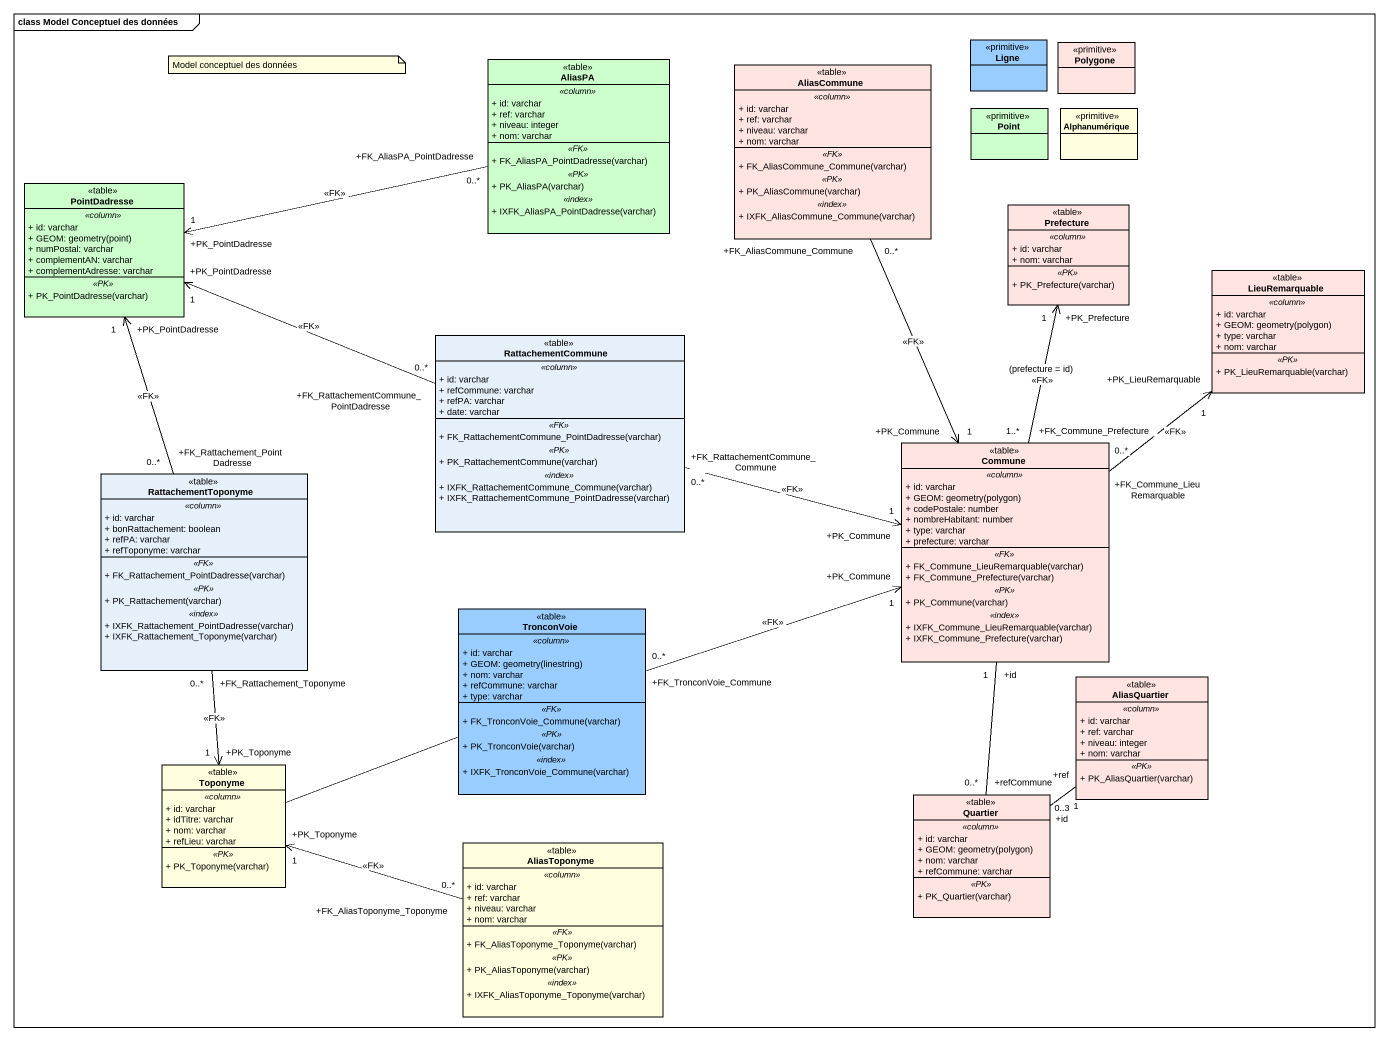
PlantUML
@startuml
mainframe class Model Conceptuel des données
hide circle
hide empty members
skinparam classAttributeIconSize 0
class Ligne <<primitive>> #99CCFF
class Polygone <<primitive>> #FFE4E1
class AliasPA <<table>> #CCFFCC {
  .. <<column>> ..
  + id: varchar
  + ref: varchar
  + niveau: integer
  + nom: varchar
  .. <<FK>> ..
  + FK_AliasPA_PointDadresse(varchar)
  .. <<PK>> ..
  + PK_AliasPA(varchar)
  .. <<index>> ..
  + IXFK_AliasPA_PointDadresse(varchar)
}
class AliasCommune <<table>> #FFE4E1 {
  .. <<column>> ..
  + id: varchar
  + ref: varchar
  + niveau: varchar
  + nom: varchar
  .. <<FK>> ..
  + FK_AliasCommune_Commune(varchar)
  .. <<PK>> ..
  + PK_AliasCommune(varchar)
  .. <<index>> ..
  + IXFK_AliasCommune_Commune(varchar)
}
class Point <<primitive>> #CCFFCC
class Alphanumérique <<primitive>> #FFFFE0
class PointDadresse <<table>> #CCFFCC {
  .. <<column>> ..
  + id: varchar
  {field} + GEOM: geometry(point)
  + numPostal: varchar
  + complementAN: varchar
  + complementAdresse: varchar
  .. <<PK>> ..
  + PK_PointDadresse(varchar)
}
class Prefecture <<table>> #FFE4E1 {
  .. <<column>> ..
  + id: varchar
  + nom: varchar
  .. <<PK>> ..
  + PK_Prefecture(varchar)
}
class LieuRemarquable <<table>> #FFE4E1 {
  .. <<column>> ..
  + id: varchar
  {field} + GEOM: geometry(polygon)
  + type: varchar
  + nom: varchar
  .. <<PK>> ..
  + PK_LieuRemarquable(varchar)
}
class RattachementCommune <<table>> {
  .. <<column>> ..
  + id: varchar
  + refCommune: varchar
  + refPA: varchar
  + date: varchar
  .. <<FK>> ..
  + FK_RattachementCommune_PointDadresse(varchar)
  .. <<PK>> ..
  + PK_RattachementCommune(varchar)
  .. <<index>> ..
  + IXFK_RattachementCommune_Commune(varchar)
  + IXFK_RattachementCommune_PointDadresse(varchar)
}
class Commune <<table>> #FFE4E1 {
  .. <<column>> ..
  + id: varchar
  {field} + GEOM: geometry(polygon)
  + codePostale: number
  + nombreHabitant: number
  + type: varchar
  + prefecture: varchar
  .. <<FK>> ..
  + FK_Commune_LieuRemarquable(varchar)
  + FK_Commune_Prefecture(varchar)
  .. <<PK>> ..
  + PK_Commune(varchar)
  .. <<index>> ..
  + IXFK_Commune_LieuRemarquable(varchar)
  + IXFK_Commune_Prefecture(varchar)
}
class RattachementToponyme <<table>> {
  .. <<column>> ..
  + id: varchar
  + bonRattachement: boolean
  + refPA: varchar
  + refToponyme: varchar
  .. <<FK>> ..
  + FK_Rattachement_PointDadresse(varchar)
  .. <<PK>> ..
  + PK_Rattachement(varchar)
  .. <<index>> ..
  + IXFK_Rattachement_PointDadresse(varchar)
  + IXFK_Rattachement_Toponyme(varchar)
}
class TronconVoie <<table>> #99CCFF {
  .. <<column>> ..
  + id: varchar
  {field} + GEOM: geometry(linestring)
  + nom: varchar
  + refCommune: varchar
  + type: varchar
  .. <<FK>> ..
  + FK_TronconVoie_Commune(varchar)
  .. <<PK>> ..
  + PK_TronconVoie(varchar)
  .. <<index>> ..
  + IXFK_TronconVoie_Commune(varchar)
}
class AliasQuartier <<table>> #FFE4E1 {
  .. <<column>> ..
  + id: varchar
  + ref: varchar
  + niveau: integer
  + nom: varchar
  .. <<PK>> ..
  + PK_AliasQuartier(varchar)
}
class Toponyme <<table>> #FFFFE0 {
  .. <<column>> ..
  + id: varchar
  + idTitre: varchar
  + nom: varchar
  + refLieu: varchar
  .. <<PK>> ..
  + PK_Toponyme(varchar)
}
class Quartier <<table>> #FFE4E1 {
  .. <<column>> ..
  + id: varchar
  {field} + GEOM: geometry(polygon)
  + nom: varchar
  + refCommune: varchar
  .. <<PK>> ..
  + PK_Quartier(varchar)
}
class AliasToponyme <<table>> #FFFFE0 {
  .. <<column>> ..
  + id: varchar
  + ref: varchar
  + niveau: varchar
  + nom: varchar
  .. <<FK>> ..
  + FK_AliasToponyme_Toponyme(varchar)
  .. <<PK>> ..
  + PK_AliasToponyme(varchar)
  .. <<index>> ..
  + IXFK_AliasToponyme_Toponyme(varchar)
}
AliasPA "+FK_AliasPA_PointDadresse\n0..*" -left-> "+PK_PointDadresse\n1" PointDadresse : <<FK>>
AliasCommune "+FK_AliasCommune_Commune\n0..*" --> "+PK_Commune\n1" Commune : <<FK>>
RattachementCommune "+FK_RattachementCommune_PointDadresse\n0..*" -left-> "+PK_PointDadresse\n1" PointDadresse : <<FK>>
RattachementCommune "+FK_RattachementCommune_Commune\n0..*" -right-> "+PK_Commune\n1" Commune : <<FK>>
Commune "+FK_Commune_Prefecture\n1..*" -up-> "+PK_Prefecture\n1" Prefecture : (prefecture = id)\n<<FK>>
Commune "+FK_Commune_LieuRemarquable\n0..*" -up-> "+PK_LieuRemarquable\n1" LieuRemarquable : <<FK>>
RattachementToponyme "+FK_Rattachement_PointDadresse\n0..*" -up-> "+PK_PointDadresse\n1" PointDadresse : <<FK>>
RattachementToponyme "+FK_Rattachement_Toponyme\n0..*" --> "+PK_Toponyme\n1" Toponyme : <<FK>>
TronconVoie "+FK_TronconVoie_Commune\n0..*" -right-> "+PK_Commune\n1" Commune : <<FK>>
TronconVoie -left- Toponyme
AliasQuartier "+ref\n0..3" -- "+id\n1" Quartier
Quartier "+refCommune\n0..*" -up- "+id\n1" Commune
AliasToponyme "+FK_AliasToponyme_Toponyme\n0..*" -left-> "+PK_Toponyme\n1" Toponyme : <<FK>>
note as N1
  Model conceptuel des données
end note
@enduml
